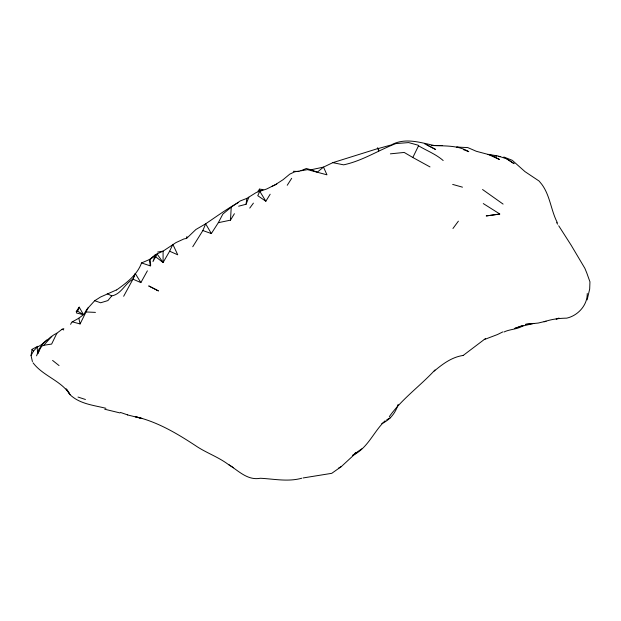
<?xml version="1.0" encoding="UTF-8"?>
<svg xmlns="http://www.w3.org/2000/svg" width="621" height="621" viewBox="0 0 621 621"><rect width="100%" height="100%" fill="white"/><g stroke="black" fill="none" stroke-linecap="round" stroke-linejoin="round"><path stroke-width="0.93" d="M192.743 246.747L202.865 230.554L211.334 233.558L218.328 222.691L230.476 220.152L231.237 207.158L240.218 200.948L246.84 198.378L256.364 192.44L266.704 188.986L275.429 184.639L283.098 179.671L289.813 174.113L294.703 171.823L307.542 169.649L326.964 174.819L323.502 167.111L310.935 169.789L306.316 168.508L300.937 170.721M587.249 293.485C587.482 305.175 577.949 315.639 566.725 318.146C559.071 318.262 551.332 319.202 544.097 321.825M238.658 206.195L246.071 204.262L246.84 198.378M32.408 361.569L31.05 355.507L32.051 349.351L37.718 346.293M116.538 290.015C126.599 282.827 137.218 274.924 141.557 262.931L150.298 265.881L150.686 265.369L150.142 259.384L155.343 254.695L163.082 251.14L175.976 242.594L183.94 238.938L186.579 238.417L186.913 236.531M587.14 299.873L589.678 289.044L589.95 281.818L586.736 272.844L584.85 268.288L571.087 245.109L558.706 225.765M36.577 355.841L39.061 348.901L41.374 346.378L43.78 345.26L51.628 344.073L56.876 333.229L62.116 329.239L63.823 328.641M246.071 204.262L248.85 197.222M70.615 324.348L71.741 322.183L78.836 318.2L83.874 314.405L86.668 309.545L94.679 300.727L100.664 302.776L107.899 300.58L111.772 295.891C121.359 294.16 124.837 283.587 132.987 279.132L135.145 273.838L132.987 279.132L123.657 296.279M202.865 230.554L205.66 223.816C216.426 216.543 226.96 208.873 238.402 202.493M76.298 311.424L77.478 311.113L79.201 307.162L83.47 314.661L76.507 312.992L76.298 311.424L79.201 307.162L77.656 310.492M169.642 251.21L172.848 244.332L177.738 254.804L169.642 251.21L163.082 262.504L155.801 256.915L155.343 254.695L152.983 261.565L157.129 254.036L163.082 262.504L163.082 251.14L157.656 252.048M72.308 321.841L80.078 323.929L88.166 307.682M38.929 351.199L37.664 353.807L37.159 347.046C44.735 343.863 49.315 336.566 56.876 333.229M41.033 346.836L42.515 343.786L46.831 339.935M133.018 279.178L140.866 282.617L147.387 270.826M430.004 166.925L412.825 157.486L418.531 145.795L417.972 145.159L408.634 142.589L395.903 143.575C378.22 150.36 362.291 160.909 343.623 164.837L332.794 162.663L323.502 167.111L317.323 172.164L310.935 169.789M398.146 404.38C395.515 412.973 390.151 419.765 381.752 423.646M41.374 346.378L37.749 353.644M218.328 222.691L222.869 214.059L231.237 207.158M31.05 355.507L33.526 351.051L37.159 347.046M230.476 220.152L234.404 213.702M265.85 201.235L259.764 191.268L263.118 189.607L259.578 189.11L259.764 191.268L257.769 195.693L265.85 201.235L270.166 194.218M287.236 185.275L291.684 178.312M249.766 208.089L253.407 203.129M452.95 228.512L458.376 221.169M271.928 186.378L276.826 184.049M257.925 191.268L259.578 189.11M390.772 145.066L378.6 148.458L377.591 148.054L376.963 148.846L332.794 162.663M434.964 369.984C420.223 386.029 401.989 398.767 389.336 416.621M43.78 345.26L51.822 336.38M186.579 238.417L195.902 229.498L205.66 223.816L211.334 233.558M356.307 452.639L352.41 455.527C367.927 448.284 373.431 431.781 385.105 420.774M356.4 452.678L341.379 466.534L331.761 473.326L303.087 477.953M434.211 371.079C442.711 363.968 451.816 357.114 463.157 355.445M150.142 259.384L153.061 257.078M485.451 338.592L463.243 355.406M141.557 262.931L149.312 259.601L154.513 255.883M357.091 452.065L361.779 448.859M94.679 300.727L100.486 297.048L116.383 289.976M386.689 419.858L390.656 417.568M502.831 331.901L497.506 334.525L484.264 339.555M338.484 468.172L341.379 466.534M354.847 453.314L356.345 452.484M523.092 325.722C517.363 329.503 510.128 329.029 504.004 331.987M522.23 325.567L514.568 328.486L520.266 326.576L533.959 323.394L525.506 324.364L538.244 323.044L546.069 321.173M391.68 144.724C405.521 137.388 420.58 142.675 434.716 145.593C446.188 146.051 458.624 145.477 468.754 151.656L463.577 149.692M558.776 318.154L556.152 318.969L559.428 318.278M301.752 478.232C288.128 482.005 274.171 478.985 260.416 478.263L260.346 478.271C247.119 480.778 237.89 470.128 227.62 463.957C217.567 456.621 205.59 452.577 195.343 445.521C176.799 433.349 157.222 421.706 135.293 416.668L142.201 418.57L127.577 414.937M499.726 214.113L486.22 215.937L499.789 213.981L483.278 203.572M390.376 153.845L404.201 152.44L412.825 157.486M431.176 145.578L442.618 145.547M293.337 171.287L299.035 171.505M86.109 311.967L95.44 312.386M460.347 147.588L456.683 147.061L467.768 147.588L476.338 151.291L491.599 155.343L499.556 159.535L487.997 154.334L497.972 155.941L506.845 158.867L514.118 163.68L503.81 157.004L512.247 160.303L524.97 171.613L539.067 181.022L541.729 184.243C550.144 195.568 550.905 210.162 557.27 222.535M495.17 155.987L496.8 156.236M498.43 156.476L500.052 156.725M120.032 412.942L104.732 409.231M105.912 408.292C93.53 405.202 79.868 404.015 70.095 394.77C61.386 380.665 43.035 376.101 33.045 362.804M452.678 184.414L462.474 187.169M78.029 397.067L85.45 399.489M120.528 412.468L127.654 414.898M62.116 329.239L63.738 329.937M107.254 293.749L111.772 295.891M424.384 143.63L435.647 149.49L427.132 144.98M418.531 145.795C426.821 150.74 435.779 154.101 443.184 160.529M77.478 311.113L83.47 314.661M228.598 464.624L233.558 467.784M503.095 204.092L482.548 189.514M52.591 360.421L59.049 365.567M32.051 349.351L33.526 351.051M66.121 388.692L69.979 394.545L67.153 389.918M556.626 222.582L557.666 224.173M135.44 273.783L140.866 282.617M377.591 148.054L378.678 150.942L378.6 148.458M78.836 318.2L80.078 323.929M149.312 259.601L150.298 265.881M156.368 289.79L148.714 285.932L158.456 290.954L156.368 289.79"/></g></svg>
